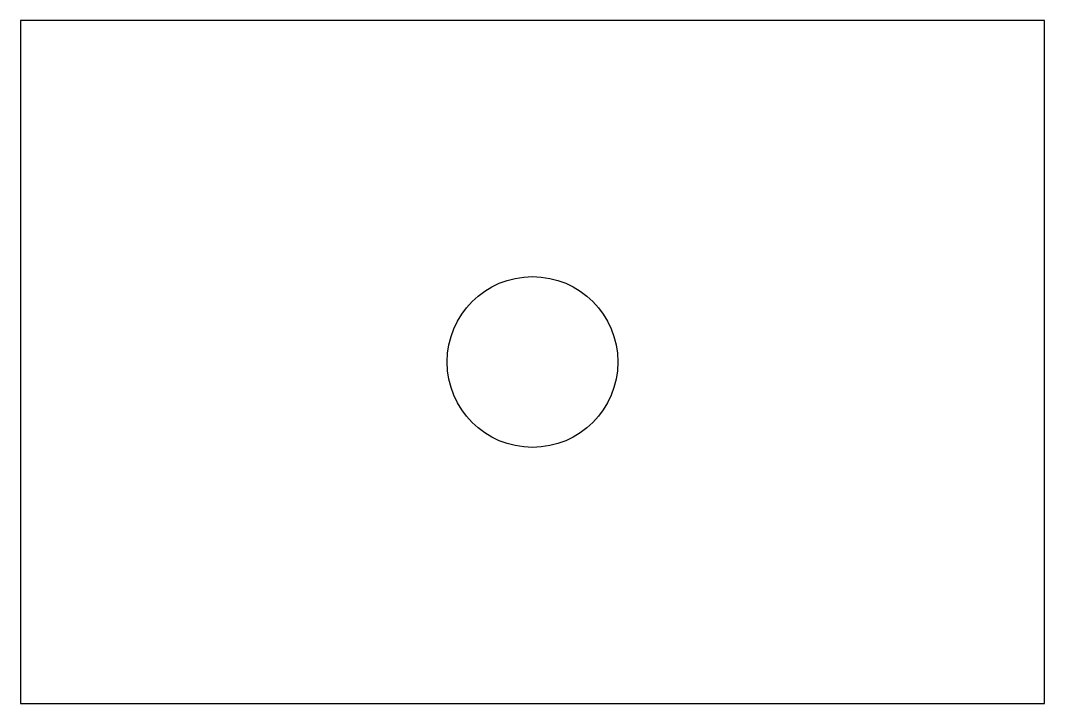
# Model space of a CAD drawing. Extents: x -60 to 0, y -40 to 0.
import ezdxf

# ---------------------------------------------------------------- set-up
doc = ezdxf.new("R2010")
doc.units = 0

msp = doc.modelspace()

# ---------------------------------------------------------------- linework, layer by layer
for p, q in [((0, 0), (-60, 0)), ((-60, 0), (-60, -40)), ((0, -40), (0, 0)), ((-60, -40), (0, -40))]:
    msp.add_line(p, q)
msp.add_circle((-30, -20), 5)

doc.saveas('drawing.dxf')
